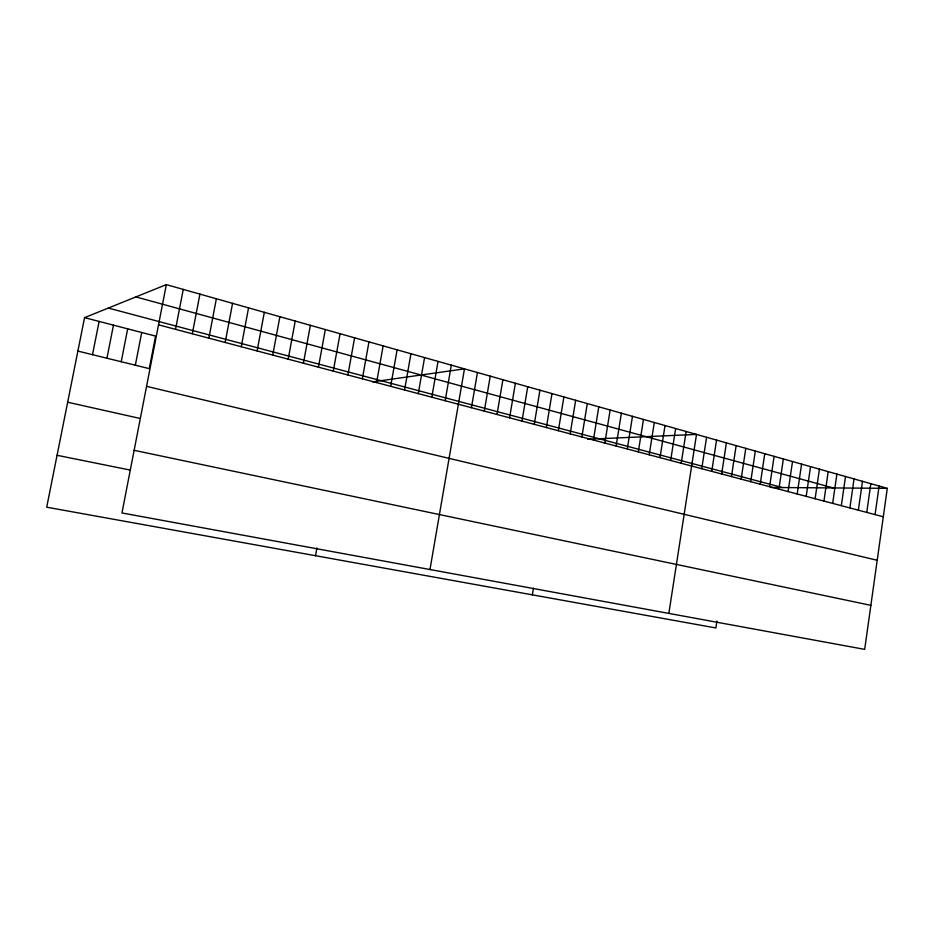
<?xml version="1.0" encoding="UTF-8"?>
<svg xmlns="http://www.w3.org/2000/svg" width="934" height="934" viewBox="0 0 934 934"><rect width="100%" height="100%" fill="white"/><g stroke="black" fill="none" stroke-linecap="round" stroke-linejoin="round"><path stroke-width="1.4" d="M887.3 488.33L864.686 649.375L121.957 512.964L166.334 284.625L887.3 488.33L770.713 487.466M858.369 510.197L862.479 481.314M866.764 512.416L870.827 483.672M875.076 514.622L879.104 486.019M841.324 505.679L845.515 476.527M849.893 507.944L854.038 478.932M815.113 498.733L819.422 469.148M823.94 501.079L828.201 471.635M832.673 503.391L836.899 474.087M788.086 491.576L792.511 461.548M797.192 493.993L801.57 464.105M806.194 496.374L810.537 466.638M769.604 486.684L774.111 456.352M778.898 489.147L783.357 458.956M750.726 481.675L755.326 451.04M760.218 484.197L764.771 453.702M721.655 473.982L726.395 442.868M731.45 476.573L736.144 445.623M716.915 621.087L715.876 627.963L46.7 507.197L84.562 317.642L166.334 284.625M741.141 479.142L745.787 448.343M701.738 468.705L706.583 437.264M711.755 471.355L716.541 440.077M681.201 463.264L686.14 431.485M668.849 613.404L696.507 434.415L587.696 439.26M649.212 454.788L654.314 422.495M659.999 457.648L665.031 425.53M670.659 460.474L675.644 428.531M627.286 448.985L632.481 416.331M638.307 451.904L643.456 419.436M604.835 443.043L610.147 410.014M616.125 446.032L621.379 413.19M581.859 436.949L587.299 403.558M593.417 440.007L598.787 406.815M558.345 430.726L563.891 396.95M532.345 594.841L533.431 588.245M570.172 433.855L575.659 400.277M534.26 424.34L539.934 390.178M546.367 427.55L551.982 393.588M521.989 421.094L527.733 386.734M497.016 414.474L502.889 379.718M509.579 417.802L515.393 383.244M471.425 407.703L477.437 372.526M484.302 411.112L490.245 376.145M445.179 400.744L451.332 365.147M429.979 569.53L464.467 368.86L372.573 381.878M431.812 397.207L438.034 361.388M404.562 389.992L410.937 353.729M418.269 393.623L424.573 357.582M376.6 382.578L383.138 345.872M390.669 386.314L397.125 349.83M362.345 378.807L368.965 341.867M333.275 371.102L340.058 333.707M347.903 374.978L354.605 337.816M315.517 555.718L316.918 547.943M318.447 367.179L325.312 329.539M288.186 359.17L295.226 321.039M303.422 363.198L310.368 325.312M272.751 355.072L279.885 316.708M241.241 346.724L248.561 307.846M257.107 350.927L264.322 312.306M225.164 342.474L232.566 303.328M192.311 333.765L199.923 294.105M208.854 338.155L216.361 298.752M175.534 329.328L183.251 289.4M135.325 365.206L141.723 332.492M121.21 361.738L127.678 328.85M92.501 354.687L99.109 321.424M106.943 358.236L113.469 325.16M57.067 455.302L129.581 469.942M134.134 450.316L870.873 605.349M67.668 402.227L139.61 418.35M146.568 386.349L877.201 560.272M77.884 351.091L149.277 368.626L155.593 336.1L84.562 317.642M158.523 324.822L883.307 516.794M108.309 308.057L782.365 487.56M135.897 296.919L833.221 487.933"/></g></svg>
